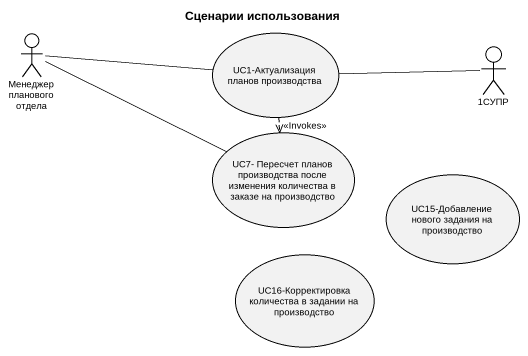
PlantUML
@startuml
title Сценарии использования
actor "Менеджер планового отдела" as Менеджер_планового_отдела
usecase "UC1-Актуализация планов производства" as UC1_Актуализация_планов
actor "1CУПР" as a1CУПР
usecase "UC7- Пересчет планов производства после изменения количества в заказе на производство" as UC7_Пересчет_планов
usecase "UC15-Добавление нового задания на производство" as UC15_Добавление_нового
usecase "UC16-Корректировка количества в задании на производство" as UC16_Корректировка
Менеджер_планового_отдела -right- UC1_Актуализация_планов
UC1_Актуализация_планов ..> UC7_Пересчет_планов : <<Invokes>>
a1CУПР -left- UC1_Актуализация_планов
UC7_Пересчет_планов -left- Менеджер_планового_отдела
@enduml
